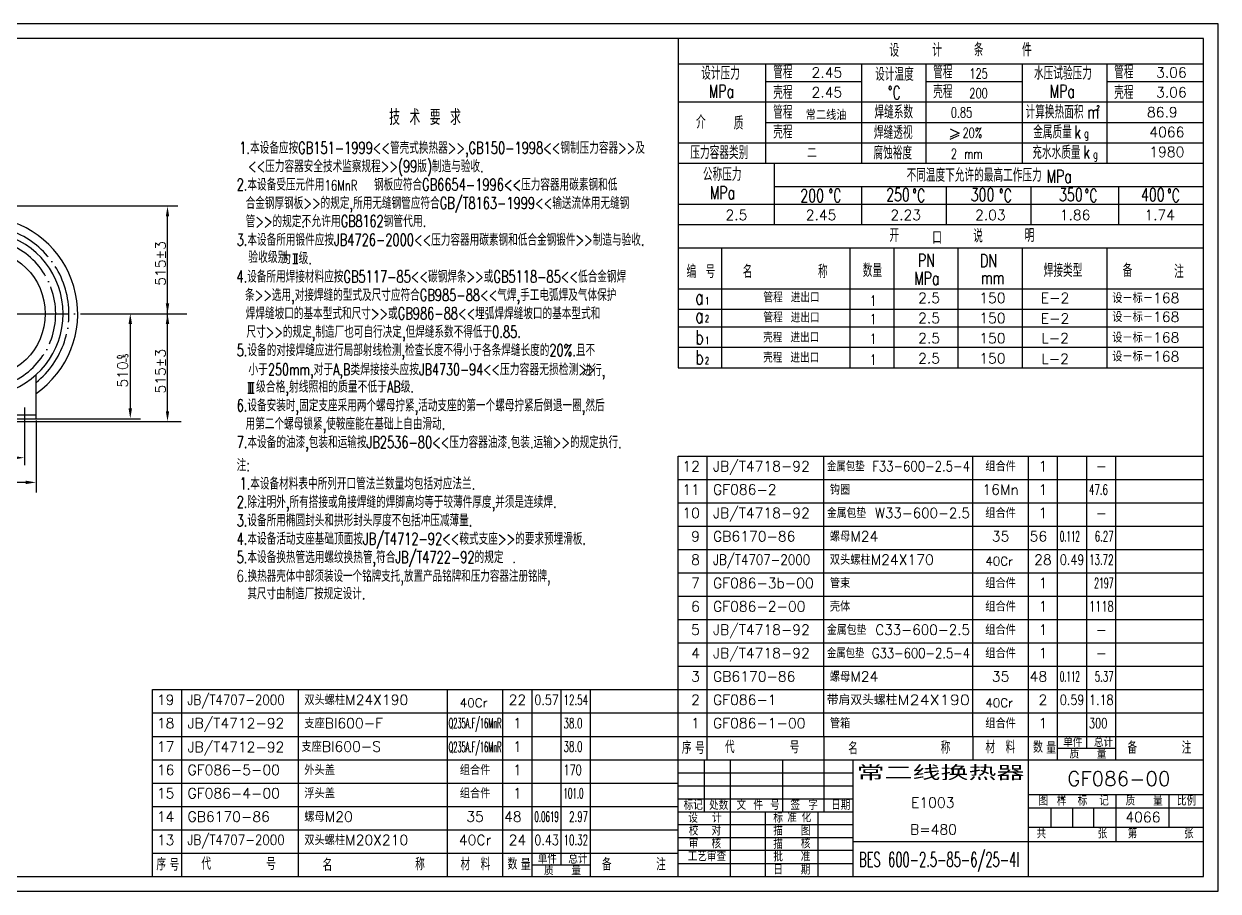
# Model space of a CAD drawing. Extents: x 0 to 841, y 7 to 592.
# Drawn here: x 432 to 841, y 295.4 to 592.4 of the extents above; entities that cross this region are included whole.
import ezdxf
from ezdxf.enums import TextEntityAlignment as Align

# ---------------------------------------------------------------- set-up
doc = ezdxf.new("R2010")
doc.units = 0
doc.header["$LTSCALE"] = 8
doc.header["$MEASUREMENT"] = 0
doc.linetypes.add('CENTER', pattern=[3.005, 2.5, -0.25, 0.005, -0.25])
doc.layers.get('0').update_dxf_attribs({"linetype": 'CONTINUOUS'})
for name, color, linetype in [('1', 1, 'CONTINUOUS'), ('CC', 3, 'CONTINUOUS'), ('CW', 1, 'CONTINUOUS'), ('HZ', 1, 'CONTINUOUS'), ('X', 3, 'CONTINUOUS'), ('ZX', 3, 'CENTER')]:
    doc.layers.add(name, color=color, linetype=linetype)
doc.styles.add('HZ', font='txt', dxfattribs={"bigfont": 'hztxt'})

# ---------------------------------------------------------------- blocks, each defined once
blk = doc.blocks.new('ZTR11')
for p, q in [((399.73, 231.77), (399.73, 233.7)), ((399.73, 233.7), (401.67, 233.7)), ((401.51, 233.7), (402.31, 234.62)), ((419.05, 233.7), (401.56, 233.7)), ((402.31, 234.62), (416.47, 234.62)), ((416.47, 234.62), (424.27, 234.62)), ((417.27, 233.7), (416.47, 234.62)), ((426.86, 233.7), (419.05, 233.7)), ((419.05, 231.77), (419.05, 233.7)), ((425.08, 233.7), (424.27, 234.62)), ((426.86, 231.77), (426.86, 233.7)), ((402.11, 231.77), (399.73, 231.77)), ((401.97, 231.77), (419.05, 231.77)), ((402.11, 231.77), (404.23, 228.56)), ((416.53, 231.77), (414.54, 228.54)), ((426.86, 231.77), (419.05, 231.77)), ((424.34, 231.77), (422.16, 228.67)), ((404.23, 215.83), (404.23, 228.6)), ((404.34, 228.54), (422.53, 228.54)), ((414.53, 219.71), (414.53, 228.6)), ((417.58, 225.98), (417.58, 226.85)), ((423.77, 226.85), (417.58, 226.85)), ((417.59, 224.72), (417.59, 225.98)), ((419.15, 227.87), (418.63, 227.87)), ((418.63, 227.87), (418.63, 226.85)), ((420.69, 227.87), (419.15, 227.87)), ((419.66, 227.87), (419.66, 226.86)), ((420.69, 227.87), (422.24, 227.87)), ((421.72, 227.87), (421.72, 226.85)), ((422.24, 227.87), (422.75, 227.87)), ((422.53, 228.54), (422.53, 227.87)), ((422.75, 227.87), (422.75, 226.85)), ((423.77, 226.85), (423.77, 224.72)), ((418.71, 223.92), (417.59, 224.72)), ((423.77, 224.72), (417.59, 224.72)), ((418.71, 223.92), (418.71, 219.77)), ((422.63, 223.92), (418.71, 223.92)), ((423.77, 224.72), (422.63, 223.92)), ((422.63, 223.92), (422.63, 219.12)), ((398.11, 161.77), (398.11, 176.83)), ((404.24, 166.93), (404.24, 179.65)), ((422.63, 171.55), (422.63, 176.35)), ((436.11, 161.77), (436.11, 176.83)), ((414.54, 166.93), (414.54, 175.86)), ((418.71, 171.55), (418.71, 175.71)), ((417.58, 169.49), (417.58, 168.63)), ((423.77, 168.63), (417.58, 168.63)), ((418.71, 171.55), (417.59, 170.75)), ((423.77, 170.75), (417.59, 170.75)), ((417.59, 170.75), (417.59, 169.49)), ((418.63, 167.6), (418.63, 168.63)), ((422.63, 171.55), (418.71, 171.55)), ((419.66, 167.6), (419.66, 168.61)), ((421.72, 167.6), (421.72, 168.63)), ((423.77, 170.75), (422.63, 171.55)), ((422.75, 167.6), (422.75, 168.63)), ((423.77, 168.63), (423.77, 170.75)), ((403.6, 163.7), (399.73, 163.7)), ((399.73, 163.7), (399.73, 161.77)), ((402.11, 163.7), (404.23, 166.91)), ((403.6, 163.7), (415.18, 163.7)), ((404.34, 166.93), (414.54, 166.93)), ((416.53, 163.7), (414.54, 166.93)), ((415.18, 163.7), (419.05, 163.7)), ((419.15, 167.6), (418.63, 167.6)), ((419.05, 163.7), (419.05, 161.77)), ((420.69, 167.6), (419.15, 167.6)), ((420.69, 167.6), (422.24, 167.6)), ((422.24, 167.6), (422.75, 167.6)), ((399.73, 162.97), (398.11, 162.97)), ((417.11, 161.77), (398.11, 161.77)), ((401.51, 161.77), (402.31, 160.85)), ((402.31, 160.85), (416.47, 160.85)), ((417.27, 161.77), (416.47, 160.85)), ((416.47, 160.85), (424.27, 160.85)), ((417.11, 161.77), (436.11, 161.77)), ((436.11, 162.97), (419.05, 162.97)), ((425.08, 161.77), (424.27, 160.85)), ((436.11, 161.77), (436.11, 162.97))]:
    blk.add_line(p, q)
blk.add_circle((417.11, 197.74), 22.12)
for radius, start, end in [(33.28, 304.8194, 78.9386), (33.28, 112.7654, 235.1806), (28.25, 89.0525, 95.2366), (28.25, 283.6379, 76.3621), (28.25, 117.1155, 242.8964), (28.25, 264.7784, 270.9475)]:
    blk.add_arc((417.11, 197.74), radius, start, end)
at = {"layer": 'CC'}
for p, q in [((409.39, 235.89), (409.39, 263.13)), ((417.11, 262.9), (417.11, 240.27)), ((420.68, 235.26), (420.68, 243.9)), ((405.89, 240.87), (402.39, 240.87)), ((409.39, 240.87), (417.11, 240.87)), ((420.61, 240.87), (424.11, 240.87)), ((424.29, 234.63), (484.7, 234.63)), ((481.14, 164.34), (481.14, 232.17)), ((462.11, 197.74), (487.76, 197.74)), ((468.4, 194.24), (468.4, 164.34)), ((402.52, 145.93), (402.52, 165.78)), ((432.11, 165.63), (432.11, 145.91)), ((398.11, 162.23), (398.11, 136.47)), ((424.28, 160.84), (485.87, 160.84)), ((436.11, 161.77), (471.9, 161.77)), ((436.11, 161.13), (436.11, 136.47)), ((406.02, 148.42), (428.61, 148.42)), ((432.61, 139.97), (401.61, 139.97))]:
    blk.add_line(p, q, dxfattribs=at)
for centre in [(408.74, 267.18), (416.97, 266.9), (408.98, 127.74), (417.37, 127.74)]:
    blk.add_circle(centre, 4, dxfattribs=at)
for points in [[(405.89, 240.29), (405.89, 241.45), (409.39, 240.87)], [(420.61, 240.29), (420.61, 241.45), (417.11, 240.87)], [(481.72, 231.05), (480.56, 231.05), (481.14, 234.55)], [(481.72, 201.28), (480.56, 201.28), (481.14, 197.78)], [(468.98, 194.24), (467.81, 194.24), (468.4, 197.74)], [(481.72, 194.24), (480.55, 194.24), (481.14, 197.74)], [(468.98, 165.31), (467.81, 165.31), (468.4, 161.81)], [(481.72, 164.36), (480.56, 164.36), (481.14, 160.86)], [(406.02, 147.83), (406.02, 149), (402.52, 148.42)], [(428.61, 147.83), (428.61, 149), (432.11, 148.42)], [(401.61, 139.38), (401.61, 140.55), (398.11, 139.97)], [(432.61, 139.38), (432.61, 140.55), (436.11, 139.97)]]:
    blk.add_solid(points, dxfattribs=at)
at = {"layer": 'ZX'}
for p, q in [((417.11, 240.65), (417.11, 157.11)), ((401.02, 234.99), (401.02, 231.13)), ((409.39, 157.49), (409.39, 235.89)), ((417.76, 234.99), (417.76, 231.13)), ((420.68, 209.31), (420.68, 235.26)), ((425.57, 234.99), (425.57, 231.13)), ((420.68, 209.97), (420.68, 157.49)), ((379.05, 197.74), (462.11, 197.74)), ((417.76, 160.48), (417.76, 164.35)), ((425.57, 160.48), (425.57, 164.35)), ((409.32, 131.74), (409.32, 139.57)), ((417.11, 139.05), (417.11, 131.67))]:
    blk.add_line(p, q, dxfattribs=at)
for radius, start, end in [(30.28, 115.1698, 231.1288), (30.28, 87.1074, 94.8855), (30.28, 308.8712, 79.2593), (25.74, 86.4479, 95.7501), (25.74, 282.7257, 77.4354), (25.74, 120.0224, 240.3526), (25.74, 264.2664, 273.5521)]:
    blk.add_arc((417.11, 197.74), radius, start, end, dxfattribs=at)
at = {"style": 'HZ', "width": 0.7}
for s, height, p in [('a', 5, (408.02, 265.59)), ('1', 2, (410.65, 265.82)), ('b', 5, (416.23, 264.61)), ('1', 2, (418.79, 264.91)), ('a', 5, (408.15, 126.11)), ('2', 2, (410.68, 126.11)), ('b', 5, (416.89, 125.45)), ('2', 2, (419.51, 126.11))]:
    blk.add_text(s, height=height, dxfattribs=at).set_placement(p, align=Align.CENTER)
at = {"layer": 'X', "style": 'HZ', "width": 0.7}
for s, p in [('0', (465.59, 182.32)), ('-5', (467.66, 181.06))]:
    blk.add_text(s, height=1.7, rotation=90, dxfattribs=at).set_placement(p)

msp = doc.modelspace()

# ---------------------------------------------------------------- linework, layer by layer
for p, q in [((836, 587.42), (25, 587.42)), ((656, 587.42), (656, 474.68)), ((836, 300.42), (836, 587.42)), ((656, 578.68), (836, 578.68)), ((656, 544.68), (836, 544.68)), ((656, 530.68), (836, 530.68)), ((656, 523.68), (836, 523.68)), ((656, 515.68), (836, 515.68)), ((656, 501.68), (836, 501.68)), ((656, 474.68), (836, 474.68)), ((656, 348.42), (656, 444.42)), ((656, 444.42), (836, 444.42)), ((666, 348.42), (666, 444.42)), ((706, 348.42), (706, 444.42)), ((757, 348.42), (757, 444.42)), ((776, 348.42), (776, 444.42)), ((786, 348.42), (786, 444.42)), ((796, 348.42), (796, 444.42)), ((806, 348.42), (806, 444.42)), ((476, 308.42), (476, 364.42)), ((476, 364.42), (656, 364.42)), ((486, 308.42), (486, 364.42)), ((526, 308.42), (526, 364.42)), ((577, 308.42), (577, 364.42)), ((596, 308.42), (596, 364.42)), ((606, 308.42), (606, 364.42)), ((616, 308.42), (616, 364.42)), ((626, 308.42), (626, 364.42)), ((656, 300.42), (656, 348.36)), ((656, 348.33), (836, 348.33)), ((666, 340.42), (666, 348.36)), ((706.05, 322.66), (706.05, 348.4)), ((757.06, 340.42), (757.06, 348.42)), ((776, 340.42), (776, 348.42)), ((786, 340.42), (786, 348.36)), ((796, 344.42), (796, 348.42)), ((806, 340.42), (806, 348.36)), ((656, 340.42), (836, 340.42)), ((664.98, 340.46), (664.98, 322.66)), ((674, 300.42), (674, 340.46)), ((691.94, 322.66), (691.94, 340.46)), ((716, 300.42), (716, 340.42)), ((776, 300.42), (776, 340.42)), ((776.02, 328.5), (836, 328.5)), ((806.01, 328.5), (806.01, 312.31)), ((656, 327.06), (716.06, 327.06)), ((656, 322.62), (716.06, 322.62)), ((686, 300.42), (686, 322.61)), ((704, 300.42), (704, 322.61)), ((776.02, 317.27), (836, 317.27)), ((716, 312.42), (836, 312.42)), ((476, 308.44), (656, 308.44)), ((476, 300.44), (476, 308.44)), ((486, 300.45), (486, 308.45)), ((526.05, 300.45), (526, 308.45)), ((577.06, 300.45), (577.06, 308.45)), ((596, 300.45), (596, 308.45)), ((606, 300.45), (606, 308.45)), ((616, 304.45), (616, 308.45)), ((626, 300.45), (626, 308.45)), ((25, 300.42), (836, 300.42))]:
    msp.add_line(p, q)
at = {"layer": '1'}
for p, q in [((786, 344.42), (806, 344.42)), ((656, 335.94), (716.06, 335.94)), ((656, 331.5), (716.06, 331.5)), ((787.1, 327.28), (788.11, 327.28)), ((824.1, 328.5), (824.1, 317.27)), ((776.02, 323.88), (836, 323.88)), ((783.71, 323.88), (783.71, 317.27)), ((791.14, 323.88), (791.14, 317.27)), ((798.33, 323.88), (798.33, 317.27)), ((656, 318.18), (716.06, 318.18)), ((656, 313.74), (716.06, 313.74)), ((716.06, 309.3), (656, 309.3)), ((606, 304.45), (626, 304.45)), ((656, 304.86), (716.06, 304.86))]:
    msp.add_line(p, q, dxfattribs=at)
at = {"layer": 'CW'}
for p, q in [((686, 578.68), (686, 544.68)), ((719, 544.68), (719, 578.68)), ((741, 544.68), (741, 578.68)), ((774, 544.68), (774, 578.68)), ((803, 544.68), (803, 578.68)), ((686, 572.68), (719, 572.68)), ((741, 572.68), (774, 572.68)), ((803, 572.68), (836, 572.68)), ((656, 565.68), (836, 565.68)), ((686, 558.68), (836, 558.68)), ((749.2, 556.48), (752.25, 555)), ((752.25, 555), (749.2, 553.64)), ((749.2, 552.92), (752.25, 554.28)), ((656, 551.68), (836, 551.68)), ((689, 523.68), (689, 544.68)), ((689, 536.68), (836, 536.68)), ((719, 523.68), (719, 536.68)), ((748, 523.68), (748, 536.68)), ((777, 523.68), (777, 536.68)), ((807, 523.68), (807, 536.68)), ((671, 474.68), (671, 515.68)), ((715, 474.68), (715, 515.68)), ((730, 474.68), (730, 515.68)), ((752, 474.68), (752, 515.68)), ((774, 474.68), (774, 515.68)), ((803, 474.68), (803, 515.68)), ((656, 494.68), (836, 494.68)), ((656, 488.68), (836, 488.68)), ((656, 481.68), (836, 481.68))]:
    msp.add_line(p, q, dxfattribs=at)
at = {"layer": 'HZ'}
for p, q in [((524.06, 513.64), (525.83, 513.64)), ((524.6, 513.64), (524.6, 510.39)), ((525.29, 513.64), (525.29, 510.39)), ((524.06, 510.39), (525.83, 510.39)), ((508.64, 469.64), (510.77, 469.64)), ((509.03, 469.64), (509.03, 466)), ((509.6, 469.64), (509.6, 466)), ((510.26, 469.64), (510.26, 466)), ((508.64, 466), (510.77, 466))]:
    msp.add_line(p, q, dxfattribs=at)
at = {"layer": 'X'}
for p, q in [((841, 592.42), (0, 592.42)), ((841, 295.42), (841, 592.42)), ((656, 436.42), (836, 436.42)), ((656, 428.42), (836, 428.42)), ((656, 420.42), (836, 420.42)), ((656, 412.42), (836, 412.42)), ((656, 404.42), (836, 404.42)), ((656, 396.42), (836, 396.42)), ((656, 388.42), (836, 388.42)), ((656, 380.42), (836, 380.42)), ((656, 372.42), (836, 372.42)), ((656, 364.42), (836, 364.42)), ((476, 356.42), (656, 356.42)), ((656, 356.42), (836, 356.42)), ((476, 348.42), (656, 348.42)), ((476, 340.42), (656, 340.42)), ((476, 332.42), (656, 332.42)), ((476, 324.42), (656, 324.42)), ((476, 316.42), (656, 316.42)), ((0, 295.42), (841, 295.42))]:
    msp.add_line(p, q, dxfattribs=at)

# ---------------------------------------------------------------- block references
msp.add_blockref('ZTR11', (0, 295.42))

# ---------------------------------------------------------------- texts
at = {"layer": 'CC', "style": 'HZ'}
for s, p in [('515%%P3 ', (480.5, 511.92)), ('515%%P3 ', (480.5, 475.02)), ('510 ', (467.5, 473.92))]:
    msp.add_text(s, height=3.5, rotation=90, dxfattribs=at).set_placement(p, align=Align.CENTER)
for p in [(766, 406.92), (586, 358.42), (766, 358.42)]:
    msp.add_text('40Cr', height=3, dxfattribs=at).set_placement(p, align=Align.CENTER)
at = {"layer": 'CW', "style": 'HZ', "width": 0.7}
for s, height, p in [('设', 4.5, (728.41, 581.15)), ('计', 4.5, (743.09, 581.21)), ('条', 4.5, (757.35, 581.33)), ('件', 4.5, (773.82, 581.27)), ('设计压力', 4.5, (663.96, 573.3)), ('管程', 4.5, (688.61, 573.69)), ('设计温度', 4.5, (723.51, 572.91)), ('管程', 4.5, (743.39, 573.69)), ('125', 3.5, (755.8, 573.67)), ('水压试验压力', 4.5, (777.92, 573.3)), ('管程', 4.5, (805.39, 573.69)), ('MPa', 4.5, (666.54, 567.09)), ('壳程', 4.5, (688.61, 566.7)), ('%%DC', 4.5, (727.87, 566.59)), ('壳程', 4.5, (743.39, 566.96)), ('200', 3.5, (755.8, 566.93)), ('MPa', 4.5, (783.3, 567.09)), ('壳程', 4.5, (805.39, 566.7)), ('管程', 4.5, (688.61, 559.94)), ('焊缝系数', 4.5, (723.27, 559.97)), ('计算换热面积', 4.5, (775.05, 560)), ('介', 4.5, (662.2, 556.57)), ('质', 4.5, (675.09, 556.18)), ('0.85', 3.5, (749.43, 560.32)), ('m', 4.5, (796.17, 560)), ('2', 1.5, (799.35, 562.91)), ('壳程', 4.5, (688.61, 553.15)), ('焊缝透视', 4.5, (723.12, 552.98)), ('20%', 3.5, (753.47, 553.35)), ('金属质量', 4.5, (777.66, 553.15)), ('k', 4.5, (791.76, 553.15)), ('g', 3, (795.07, 553.44)), ('压力容器类别', 4.5, (660.23, 546.12)), ('腐蚀裕度', 4.5, (722.95, 545.99)), ('2', 3.5, (749.43, 546.15)), ('mm', 3.5, (754.04, 546.15)), ('充水水质量', 4.5, (777.34, 546.16)), ('k', 4.5, (794.82, 546.3)), ('g', 3, (798.13, 546.3)), ('公称压力', 4.5, (664.52, 538.63)), ('不同温度下允许的最高工作压力', 4.5, (734.28, 538.36)), ('MPa', 4.5, (782.23, 537.97)), ('MPa', 4.5, (666.9, 532.35)), ('%%DC', 4.5, (707.53, 531.37)), ('%%DC', 4.5, (736.24, 531.37)), ('%%DC', 4.5, (765.93, 531.37)), ('%%DC', 4.5, (795.25, 531.37)), ('%%DC', 4.5, (823.49, 531.37)), ('开', 4.5, (728.41, 517.78)), ('口', 4.5, (743.09, 517)), ('说', 4.5, (757.11, 517.55)), ('明', 4.5, (774.73, 517.73)), ('PN', 4.5, (738.18, 509.17)), ('DN', 4.5, (759.46, 509.09)), ('编', 4.5, (658.94, 505.36)), ('号', 4.5, (665.45, 505.36)), ('名', 4.5, (678.18, 505.36)), ('称', 4.5, (703.95, 505.36)), ('数量', 4.5, (719.28, 505.73)), ('MPa', 4.5, (736.89, 503.02)), ('焊接类型', 4.5, (781.25, 505.74)), ('备', 4.5, (808.33, 505.73)), ('注', 4.5, (825.94, 505.35)), ('mm', 4.5, (759.74, 503.26)), ('管程', 3.519, (685.25, 497.03)), ('1', 3.5, (721.81, 495.87)), ('管程', 3.519, (685.25, 490.17)), ('1', 3.5, (721.81, 489.55)), ('壳程', 3.447, (685.19, 483.31)), ('1', 3.5, (721.81, 482.81)), ('壳程', 3.447, (685.19, 476.45)), ('1', 3.5, (721.81, 475.64))]:
    msp.add_text(s, height=height, dxfattribs=at).set_placement(p)
for s, p in [('250', (735.41, 531.66)), ('300', (764.37, 531.66)), ('350', (794.62, 531.66)), ('400', (822.68, 531.66)), ('200', (706, 531.34))]:
    msp.add_text(s, height=4.5, dxfattribs=at).set_placement(p, align=Align.RIGHT)
for p in [(694.82, 497.04), (694.82, 490.13), (694.7, 483.32), (694.7, 476.41)]:
    msp.add_text('    进出口', height=3.5, dxfattribs=at).set_placement(p, align=Align.CENTER)
at = {"layer": 'HZ', "style": 'HZ'}
for s, height, width, p in [('          技 术 要 求', 5.25, 0.7, (521.48, 557.78)), ('1.本设备应按GB151-1999<<管壳式换热器>>,GB150-1998<<钢制压力容器>>及', 4.095, 0.7, (505.74, 547.92)), ('  <<压力容器安全技术监察规程>>(99版)制造与验收.', 4.095, 0.7, (503.61, 541.61)), ('2.本设备受压元件用      钢板应符合GB6654-1996<<压力容器用碳素钢和低', 4.095, 0.7, (504.83, 535.32)), ('  合金钢厚钢板>>的规定,所用无缝钢管应符合GB/T8163-1999<<输送流体用无缝钢', 4.095, 0.7, (502.8, 529.02)), ('  管>>的规定.', 4.095, 0.7, (502.8, 522.72)), ('不允许用GB8162钢管代用.', 4, 0.7, (527.06, 522.86)), ('3.本设备所用锻件应按JB4726-2000<<压力容器用碳素钢和低合金钢锻件>>制造与验收. ', 4.095, 0.7, (504.81, 516.42)), ('验收级别', 4, 0.7, (508.79, 510.54)), ('  为 级.', 4.095, 0.7, (515.11, 510.12)), ('4.设备所用焊接材料应按GB5117-85<<碳钢焊条>>或GB5118-85<<低合金钢焊', 4.095, 0.7, (504.74, 503.82)), ('  条>>选用,对接焊缝的型式及尺寸应符合GB985-88<<气焊,手工电弧焊及气体保护', 4.095, 0.7, (502.58, 497.52)), ('a', 5, 0.7, (661.91, 496.35)), ('  焊焊缝坡口的基本型式和尺寸>>或GB986-88<<埋弧焊焊缝坡口的基本型式和', 4.095, 0.7, (502.84, 491.22)), ('1', 2.45, 0.7, (665.24, 496.35)), ('a', 5, 0.7, (661.91, 489.97)), ('2', 2.34, 0.7, (665.24, 490.3)), ('  尺寸>>的规定,制造厂也可自行决定,但焊缝系数不得低于0.85.', 4.095, 0.7, (503.06, 484.91)), ('b', 4.89, 0.7, (662.01, 482.67)), ('5.设备的对接焊缝应进行局部射线检测,检查长度不得小于各条焊缝长度的20%.且不', 4.095, 0.7, (504.83, 478.62)), ('1', 2.45, 0.7, (665.24, 482.77)), ('b', 4.89, 0.7, (662.01, 475.76)), ('小于250mm,对于A,B类焊接接头应按JB4730-94<<压力容器无损检测>>', 4, 0.7, (508.85, 472.08)), ('进行,', 4, 0.7, (623.2, 471.82)), ('2', 2.34, 0.7, (665.24, 475.88)), ('级合格,射线照相的质量不低于AB级.', 4, 0.7, (511.45, 466.15)), ('6.设备安装时,固定支座采用两个螺母拧紧,活动支座的第一个螺母拧紧后倒退一圈,然后', 4.095, 0.7, (504.82, 459.71)), ('  用第二个螺母锁紧,使鞍座能在基础上自由滑动.', 4.095, 0.7, (502.78, 453.42)), ('7.本设备的油漆,包装和运输按JB2536-80<<压力容器油漆.包装.运输>>的规定执行.', 4.095, 0.7, (504.84, 447.11)), ('注:', 4.095, 0.7, (504.83, 439.24)), ('1.本设备材料表中所列开口管法兰数量均包括对应法兰.', 4.095, 0.7, (505.81, 432.94)), ('2.除注明外,所有搭接或角接焊缝的焊脚高均等于较薄件厚度,并须是连续焊.', 4.095, 0.7, (504.82, 426.63)), ('3.设备所用椭圆封头和拱形封头厚度不包括冲压减薄量.', 4.095, 0.7, (504.82, 420.34)), ('4.本设备活动支座基础顶面按JB/T4712-92<<鞍式支座>>的要求预埋滑板.', 4.095, 0.7, (504.83, 414.04)), ('5.本设备换热管选用螺纹换热管,符合JB/T4722-92的规定      ', 4.095, 0.7, (504.82, 407.73)), ('6.换热器壳体中部须装设一个铭牌支托,放置产品铭牌和压力容器注册铭牌,', 3.96, 0.75, (504.78, 401.33)), ('.', 3.6, 0.7, (599.34, 407.84)), ('其尺寸由制造厂按规定设计.', 3.96, 0.75, (508.5, 395.33)), ('单件', 3.5, 0.75, (787.97, 344.74)), ('总计', 3.5, 0.75, (798.46, 344.74)), ('序', 4.2, 0.75, (657.33, 342.44)), ('号', 4.2, 0.75, (661.86, 342.31)), ('代', 4.2, 0.75, (672.08, 342.68)), ('号', 4.2, 0.75, (694.26, 342.6)), ('名', 4.2, 0.75, (714.3, 342.21)), ('称', 4.2, 0.75, (745.97, 342.51)), ('材', 4.2, 0.75, (761.3, 342.63)), ('料', 4.2, 0.75, (768.18, 342.63)), ('数', 3.94, 0.75, (777.6, 342.77)), ('量', 3.94, 0.75, (782.13, 342.49)), ('质', 3.5, 0.75, (790.11, 340.81)), ('量', 3.5, 0.75, (799.47, 340.79)), ('备', 4.2, 0.75, (809.96, 342.44)), ('注', 4.2, 0.75, (828.53, 342.44)), ('图', 3.5, 0.75, (779.49, 324.73)), ('样', 3.5, 0.75, (785.78, 324.65)), ('标', 3.5, 0.75, (792.9, 324.68)), ('记', 3.5, 0.75, (800.27, 324.69)), ('质', 3.5, 0.75, (809.35, 324.72)), ('量', 3.5, 0.75, (818.72, 324.69)), ('比例', 3.5, 0.75, (826.92, 324.69)), ('标记', 3.5, 0.75, (657.92, 323.22)), ('处数', 3.5, 0.75, (666.65, 323.22)), ('文', 3.5, 0.75, (676.08, 323.22)), ('件', 3.5, 0.75, (681.82, 323.22)), ('号', 3.5, 0.75, (687.55, 323.22)), ('签', 3.5, 0.75, (694.52, 323.21)), ('字', 3.5, 0.75, (700.63, 323.22)), ('日期', 3.5, 0.75, (708.46, 323.22)), ('设', 3.5, 0.75, (659.53, 318.83)), ('计', 3.5, 0.75, (667.65, 318.83)), ('标', 3.5, 0.75, (688.66, 318.83)), ('准', 3.5, 0.75, (693.41, 318.96)), ('化', 3.5, 0.75, (698.33, 318.96)), ('校', 3.5, 0.75, (659.69, 314.44)), ('对', 3.5, 0.75, (667.47, 314.44)), ('描', 3.5, 0.75, (688.66, 314.44)), ('图', 3.5, 0.75, (698.09, 314.44)), ('共', 3.5, 0.75, (778.84, 313.47)), ('张', 3.5, 0.75, (799.74, 313.47)), ('第', 3.5, 0.75, (810.01, 313.47)), ('张', 3.5, 0.75, (829.31, 313.47)), ('审', 3.5, 0.75, (659.69, 310.05)), ('核', 3.5, 0.75, (667.47, 310.05)), ('描', 3.5, 0.75, (688.66, 309.86)), ('核', 3.5, 0.75, (698.06, 310.05)), ('序', 4.2, 0.75, (477.33, 302.48)), ('代', 4.2, 0.75, (492.76, 302.71)), ('号', 4.2, 0.75, (514.94, 302.64)), ('名', 4.2, 0.75, (534.3, 302.25)), ('称', 4.2, 0.75, (565.97, 302.55)), ('材', 4.2, 0.75, (581.5, 302.54)), ('料', 4.2, 0.75, (588.38, 302.54)), ('数', 3.94, 0.75, (597.6, 302.8)), ('单件', 3.5, 0.75, (607.97, 304.8)), ('总计', 3.5, 0.75, (618.44, 304.8)), ('备', 4.2, 0.75, (629.96, 302.47)), ('注', 4.2, 0.75, (648.53, 302.47)), ('工艺审查', 3.5, 0.75, (659.34, 305.66)), ('批', 3.5, 0.75, (688.67, 305.55)), ('准', 3.5, 0.75, (698.04, 305.57)), ('号', 4.2, 0.75, (481.86, 302.35)), ('量', 3.94, 0.75, (602.13, 302.52)), ('质', 3.5, 0.75, (610.11, 300.84)), ('量', 3.5, 0.75, (619.47, 300.82)), ('日', 3.5, 0.75, (688.67, 301.07)), ('期', 3.5, 0.75, (698.02, 301.07))]:
    msp.add_text(s, height=height, dxfattribs=dict(at, width=width)).set_placement(p)
at = {"layer": 'HZ', "style": 'HZ', "width": 0.7}
msp.add_text('16MnR', height=3.6, dxfattribs=at).set_placement((540.59, 535.35), align=Align.CENTER)
at = {"layer": 'X', "style": 'HZ'}
for s, height, p in [('2.45', 3.5, (707, 574.02)), ('3.06', 3.5, (825, 574.02)), ('2.45', 3.5, (707, 567.22)), ('3.06', 3.5, (825, 567.22)), ('常二线油', 3.5, (706.74, 559.52)), ('86.9  ', 3.5, (825, 560.42)), ('4066 ', 3.5, (825, 553.62)), ('1980 ', 3.5, (825, 546.82)), ('2.5', 3.5, (676, 525.22)), ('2.45', 3.5, (705, 525.22)), ('2.23', 3.5, (734, 525.22)), ('2.03', 3.5, (763, 525.22)), ('1.86', 3.5, (792, 525.22)), ('1.74', 3.5, (821, 525.22)), ('2.5', 3.5, (742, 496.82)), ('150', 3.5, (763.7, 496.82)), ('E-2', 3.5, (785.16, 496.82)), ('设－标－168', 3.5, (816.22, 496.82)), ('2.5', 3.5, (742, 489.92)), ('150', 3.5, (763.7, 489.92)), ('E-2', 3.5, (785.16, 489.76)), ('设－标－168', 3.5, (816.22, 490.33)), ('设－标－168', 3.5, (816.22, 483.28)), ('2.5', 3.5, (742, 483.02)), ('150', 3.5, (763.7, 483.02)), ('L-2', 3.5, (785.16, 483.02)), ('2.5', 3.5, (742, 476.12)), ('150', 3.5, (763.7, 476.12)), ('L-2', 3.5, (785.16, 475.96)), ('设－标－168', 3.5, (816.22, 476.79)), ('组合件', 3.5, (766.5, 439.17)), ('1', 3.5, (781, 439.17)), ('-', 3.5, (801, 439.17)), ('16Mn', 3.5, (766.5, 431.17)), ('1', 3.5, (781, 431.17)), ('组合件', 3.5, (766.5, 423.17)), ('1', 3.5, (781, 423.17)), ('-', 3.5, (801, 423.17)), ('35', 3.5, (766.5, 415.17)), ('56 ', 3.5, (781, 415.17)), ('28', 3.5, (781, 407.17)), ('组合件', 3.5, (766.5, 399.17)), ('1', 3.5, (781, 399.17)), ('组合件', 3.5, (766.5, 391.17)), ('1', 3.5, (781, 391.17)), ('组合件', 3.5, (766.5, 383.17)), ('1', 3.5, (781, 383.17)), ('-', 3.5, (801, 383.17)), ('组合件', 3.5, (766.5, 375.17)), ('1', 3.5, (781, 375.17)), ('-', 3.5, (801, 375.17)), ('35', 3.5, (766.5, 367.17)), ('48 ', 3.5, (781, 367.17)), ('22', 3.5, (601, 359.17)), ('2', 3.5, (781, 359.17)), ('1', 3.5, (601, 351.17)), ('组合件', 3.5, (766.5, 351.17)), ('1', 3.5, (781, 351.17)), ('1', 3.5, (601, 343.17)), ('组合件', 3.5, (586.5, 335.17)), ('1', 3.5, (601, 335.17)), ('GF086-00', 5, (807, 331.42)), ('组合件', 3.5, (586.5, 327.17)), ('1', 3.5, (601, 327.17)), ('35', 3.5, (586.5, 319.17)), ('48 ', 3.5, (601, 319.17)), ('4066 ', 3.5, (816.8, 319.02)), ('40Cr', 3.5, (586.5, 311.17)), ('24', 3.5, (601, 311.17))]:
    msp.add_text(s, height=height, dxfattribs=at).set_placement(p, align=Align.CENTER)
for s, width, p in [('二', 0.7, (701.86, 546.48)), ('Q235A.F/16MnR', 0.45, (586.5, 351.17)), ('Q235A.F/16MnR', 0.45, (586.5, 342.99))]:
    msp.add_text(s, height=3.5, dxfattribs=dict(at, width=width)).set_placement(p, align=Align.CENTER)
for s, p in [('12', (663.5, 439.17)), ('11', (663.5, 431.17)), ('10', (663.5, 423.17)), ('9', (663.5, 415.17)), ('8', (663.5, 407.17)), ('7', (663.5, 399.17)), ('6', (663.5, 391.17)), ('5', (663.5, 383.17)), ('4', (663.5, 375.17)), ('3', (663.5, 367.17)), ('19', (483.5, 359.17)), ('2', (663.5, 359.17)), ('18', (483.5, 351.17)), ('1', (663.5, 351.17)), ('17', (483.5, 343.17)), ('16', (483.5, 335.17)), ('15', (483.5, 327.17)), ('14', (483.5, 319.17)), ('13', (483.5, 311.17))]:
    msp.add_text(s, height=3.5, dxfattribs=at).set_placement(p, align=Align.RIGHT)
for s, p in [('JB/T4718-92', (668, 439.17)), ('GF086-2', (668, 431.17)), ('钩圈', (708, 431.17)), ('JB/T4718-92', (668, 423.17)), ('GB6170-86', (668, 415.17)), ('螺母M24', (708, 415.17)), ('双头螺柱M24X170', (708, 407.17)), ('GF086-3b-00', (668, 399.17)), ('管束', (708, 399.17)), ('GF086-2-00', (668, 391.17)), ('壳体', (708, 391.17)), ('JB/T4718-92', (668, 383.17)), ('JB/T4718-92', (668, 375.17)), ('GB6170-86', (668, 367.17)), ('螺母M24', (708, 367.17)), ('双头螺柱M24X190', (528, 359.17)), ('GF086-1', (668, 359.17)), ('JB/T4712-92', (488, 351.17)), ('支座BI600-F', (528, 351.17)), ('GF086-1-00', (668, 351.17)), ('管箱', (708, 351.17)), ('JB/T4712-92', (488, 342.99)), ('支座BI600-S', (527, 343.17)), ('GF086-5-00', (488, 335.17)), ('外头盖', (528, 335.17)), ('GF086-4-00', (488, 327.17)), ('浮头盖', (528, 327.17)), ('E1003', (735.84, 323.98)), ('GB6170-86', (488, 319.17)), ('螺母M20', (528, 319.17)), ('双头螺柱M20X210', (528, 311.17)), ('B=480', (735.49, 314.78))]:
    msp.add_text(s, height=3.5, dxfattribs=at).set_placement(p)
for s, height, width, p, p2 in [('金属包垫 F33-600-2.5-4', 3.5, 0.865769, (707, 439.17), (756, 439.17)), ('47.6 ', 3.5, 0.625445, (796.8, 431.17), (805.2, 431.17)), ('金属包垫 W33-600-2.5', 3.5, 0.965255, (707, 423.17), (756, 423.17)), ('0.112 ', 3.5, 0.59941, (786.8, 415.17), (795.2, 415.17)), (' 6.27', 3.5, 0.684944, (796.8, 415.17), (805.2, 415.17)), ('0.49', 3.5, 0.847059, (786.8, 407.17), (795.2, 407.17)), ('13.72', 3.5, 0.654545, (796.8, 407.17), (805.2, 407.17)), (' 2197', 3.5, 0.625445, (796.8, 399.17), (805.2, 399.17)), ('1118', 3.5, 0.9, (796.8, 391.17), (805.2, 391.17)), ('金属包垫 C33-600-2.5', 3.5, 0.987961, (707, 383.17), (756, 383.17)), ('金属包垫 G33-600-2.5-4', 3.5, 0.865769, (707, 375.17), (756, 375.17)), ('0.112 ', 3.5, 0.59941, (786.8, 367.17), (795.2, 367.17)), (' 5.37', 3.5, 0.684944, (796.8, 367.17), (805.2, 367.17)), ('0.57', 3.5, 0.847059, (606.8, 359.17), (615.2, 359.17)), ('12.54', 3.5, 0.654545, (616.8, 359.17), (625.2, 359.17)), ('带肩双头螺柱M24X190', 3.5, 1.150685, (707, 359.17), (756, 359.17)), ('0.59', 3.5, 0.847059, (786.8, 359.17), (795.2, 359.17)), ('1.18', 3.5, 1.028571, (796.8, 359.17), (805.2, 359.17)), ('38.0 ', 3.5, 0.653843, (616.8, 351.17), (625.2, 351.17)), ('300 ', 3.5, 0.756954, (796.8, 351.17), (805.2, 351.17)), ('38.0 ', 3.5, 0.653843, (616.8, 343.17), (625.2, 343.17)), ('170 ', 3.5, 0.798952, (616.8, 335.17), (625.2, 335.17)), ('常二线换热器', 5, 2.653096, (717.15, 333.41), (774.65, 333.41)), ('101.0 ', 3.5, 0.625445, (616.8, 327.17), (625.2, 327.17)), ('0.0619', 3.5, 0.553846, (606.8, 319.17), (615.2, 319.17)), (' 2.97', 3.5, 0.684944, (616.8, 319.17), (625.2, 319.17)), ('0.43', 3.5, 0.847059, (606.8, 311.17), (615.2, 311.17)), ('10.32', 3.5, 0.685714, (616.8, 311.17), (625.2, 311.17)), ('BES 600-2.5-85-6/25-4I  ', 5, 0.566613, (718, 303.72), (778, 303.72))]:
    msp.add_text(s, height=height, dxfattribs=dict(at, width=width)).set_placement(p, p2, align=Align.FIT)
at = {"layer": 'X', "style": 'HZ', "width": 0.85}
for p in [(668, 407.17), (488, 359.17), (488, 311.22)]:
    msp.add_text('JB/T4707-2000', height=3.5, dxfattribs=at).set_placement(p)

doc.saveas('drawing.dxf')
